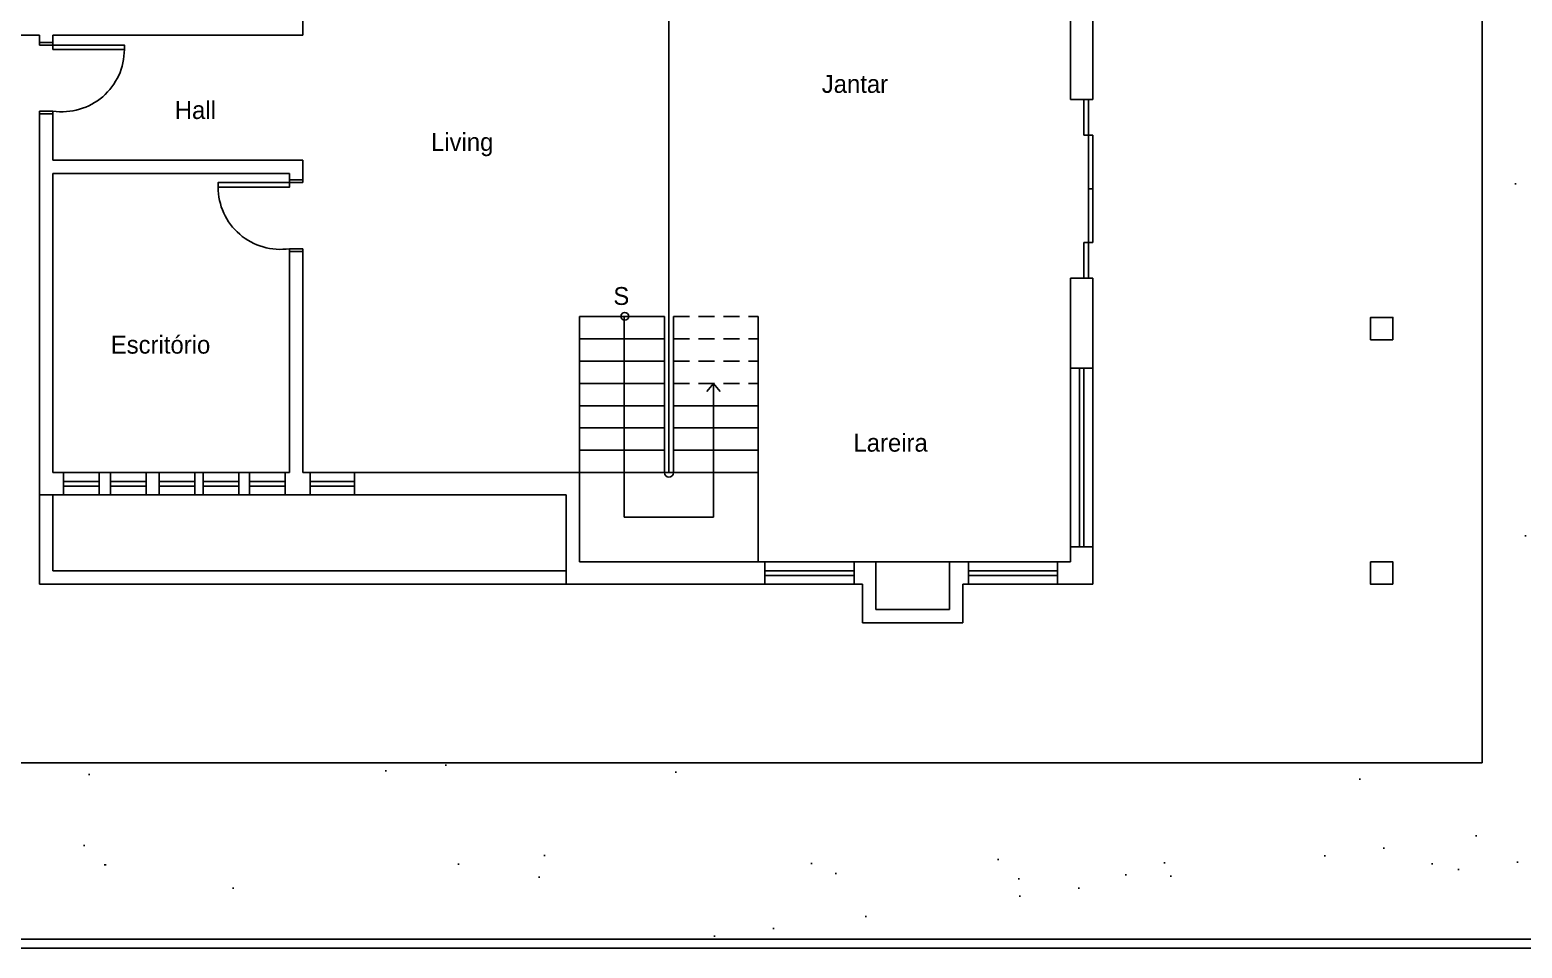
# Model space of a CAD drawing. Extents: x 0 to 44.9, y 0 to 40.9.
# Drawn here: x 10.86 to 27.58, y 0 to 10.28 of the extents above; entities that cross this region are included whole.
import ezdxf

# ---------------------------------------------------------------- set-up
doc = ezdxf.new("R2010")
doc.units = 0
doc.linetypes.add('ACAD_ISO02W100', pattern=[15, 12, -3])
for name, color, linetype in [('BLOCO', 5, 'CONTINUOUS'), ('CINZA', 8, 'CONTINUOUS'), ('HACHURA', 1, 'CONTINUOUS'), ('JARDIM', 3, 'CONTINUOUS'), ('PAREDE', 7, 'CONTINUOUS'), ('PONTILHADO', 8, 'ACAD_ISO02W100')]:
    doc.layers.add(name, color=color, linetype=linetype)
doc.styles.add('PADRÃO', font='', dxfattribs={"height": 0.2})
doc.styles.get('PADRÃO').set_extended_font_data('AvantGarde Bk BT')

# ---------------------------------------------------------------- blocks, each defined once
blk = doc.blocks.new('BOLA')
at = {"layer": 'PAREDE', "ltscale": 0.015}
blk.add_circle((0, 0), 0.04372254359887506, dxfattribs=at)
blk = doc.blocks.new('SETA')
at = {"layer": 'PAREDE', "ltscale": 0.015}
for q in [(-0.07329951123824685, -0.09103539160554419), (0.07329951123824685, -0.09103539160554419)]:
    blk.add_line((0, 0), q, dxfattribs=at)
blk = doc.blocks.new('J2')
at = {"layer": 'BLOCO'}
for p, q in [((0, 0.25), (0, 0)), ((2, 0.25), (0, 0.25)), ((2, 0), (2, 0.25)), ((2, 0.1500000000000057), (0, 0.1500000000000057)), ((0, 0.09999999999999432), (2, 0.09999999999999432)), ((0, 0), (2, 0))]:
    blk.add_line(p, q, dxfattribs=at)
blk = doc.blocks.new('J1')
at = {"layer": 'BLOCO'}
for p, q in [((0, 0.25), (0, 0)), ((1, 0.25), (0, 0.25)), ((1, 0), (1, 0.25)), ((1, 0.1500000000000057), (0, 0.1500000000000057)), ((0, 0.09999999999999432), (1, 0.09999999999999432)), ((0, 0), (1, 0))]:
    blk.add_line(p, q, dxfattribs=at)
blk = doc.blocks.new('J40')
at = {"layer": 'BLOCO'}
for p, q in [((0, 0.25), (0, 0)), ((0.4000000000000057, 0.25), (0, 0.25)), ((0.4000000000000057, 0), (0.4000000000000057, 0.25)), ((0.4000000000000057, 0.1500000000000057), (0, 0.1500000000000057)), ((0, 0.09999999999999432), (0.4000000000000057, 0.09999999999999432)), ((0, 0), (0.4000000000000057, 0))]:
    blk.add_line(p, q, dxfattribs=at)
blk = doc.blocks.new('J50')
at = {"layer": 'BLOCO'}
for p, q in [((0, 0.25), (0, 0)), ((0.5, 0.25), (0, 0.25)), ((0.5, 0), (0.5, 0.25)), ((0.5, 0.1500000000000057), (0, 0.1500000000000057)), ((0, 0.09999999999999432), (0.5, 0.09999999999999432)), ((0, 0), (0.5, 0))]:
    blk.add_line(p, q, dxfattribs=at)
blk = doc.blocks.new('P80D15')
at = {"layer": 'BLOCO', "ltscale": 0.015}
for p, q in [((0, 0.1500000000000057), (0, 0)), ((0, 0.1500000000000341), (0.03000000000000114, 0.1500000000000341)), ((0, 2.842170943040401e-14), (0.03000000000000114, 0)), ((0.03000000000000114, 0.1500000000000057), (0.03000000000000114, 0)), ((0.7700000000000102, 0.1500000000000057), (0.7700000000000102, 0)), ((0.7700000000000102, 0.1500000000000057), (0.8000000000000114, 0.1500000000000057)), ((0.7699999999999818, 0), (0.8000000000000114, 0)), ((0.8000000000000114, 0.1500000000000057), (0.8000000000000114, 0))]:
    blk.add_line(p, q, dxfattribs=at)
at = {"layer": 'BLOCO'}
blk.add_lwpolyline([(0.7700000000000102, 0.1500000000000057), (0.7199999999999989, 0.1500000000000057), (0.7199999999999989, 0.950000000000017), (0.7700000000000102, 0.950000000000017)], close=True, dxfattribs=at)
at = {"layer": 'BLOCO', "ltscale": 0.015}
blk.add_arc((0.7199999999999989, 0.2524375000000134), 0.6975625000000036, 89.99999999999959, 188.444460412286, dxfattribs=at)
blk = doc.blocks.new('P80E15')
at = {"layer": 'BLOCO', "ltscale": 0.015}
for p, q in [((0.03000000000000114, 0.1500000000000057), (0, 0.1500000000000057)), ((0, 0.1500000000000057), (0, 0)), ((0.03000000000000114, 2.842170943040401e-14), (0, 0)), ((0.03000000000000114, 0.1500000000000057), (0.03000000000000114, 0)), ((0.8000000000000114, 0.1500000000000341), (0.7700000000000102, 0.1500000000000341)), ((0.7700000000000102, 0.1500000000000057), (0.7700000000000102, 0)), ((0.8000000000000114, 2.842170943040401e-14), (0.7700000000000102, 5.684341886080801e-14)), ((0.8000000000000114, 0.1500000000000057), (0.8000000000000114, 0))]:
    blk.add_line(p, q, dxfattribs=at)
at = {"layer": 'BLOCO'}
blk.add_lwpolyline([(0.03000000000000114, 0.1500000000000057), (0.0800000000000125, 0.1500000000000057), (0.0800000000000125, 0.950000000000017), (0.03000000000000114, 0.950000000000017)], close=True, dxfattribs=at)
at = {"layer": 'BLOCO', "ltscale": 0.015}
blk.add_arc((0.0800000000000125, 0.2524375000000134), 0.6975625000000036, 351.555539587714, 90.00000000000041, dxfattribs=at)

msp = doc.modelspace()

# ---------------------------------------------------------------- hatches: boundary and pattern name
at = {"layer": 'JARDIM', "ltscale": 0.015}
h = msp.add_hatch(dxfattribs=at)
h.set_pattern_fill('AR-SAND', color=256, scale=0.05, style=0)
h.set_pattern_definition([(37.50000000000001, (-128.920260809519, -140.9463707314769), (-0.08000156479920228, 2.447066186646712), [0, -1.9304, 0, -2.159, 0, -2.06375]), (7.499999999999999, (-128.920260809519, -140.9463707314769), (2.247616415690013, 3.584125502841772), [0, -1.0414, 0, -1.7399, 0, -0.6667500000000001]), (327.5, (-130.482360809519, -140.9463707314769), (3.95496185120729, 0.007185923392728455), [0, -0.635, 0, -2.286, 0, -2.9845]), (317.5, (-130.482360809519, -140.9463707314769), (3.817782262361486, 1.114646616286081), [0, -0.3175, 0, -1.4986, 0, -1.7145])])
h.paths.add_polyline_path([(35.45000000000002, 20.18000000000001), (20.27341946653908, 20.17999999999998), (20.27341946653911, 18.77344200473607), (27.13341946653915, 18.77344200473607), (27.13341946653915, 2.07344200473608), (6.973419466539099, 2.07344200473608), (6.973419466539099, 8.852942984693755), (-2.842170943040401e-14, 8.852942984693726), (0, 0.1000000000000227), (35.44999999999999, 0.1000000000000227)])
h.paths.add_polyline_path([(30.59620770749856, 18.37447486005283), (31.77624211901917, 18.36062469090351), (31.79727896566413, 18.38296774698065), (31.03448759183712, 19.22618950376241, -0.249411766014569), (30.99236091074306, 19.27275811381534), (30.98919066526403, 19.2762626368789, 0.2050076759115)], flags=0)
h.paths.add_polyline_path([(32.77116195017629, 19.22447973825086), (32.767957534738, 19.2553892087856), (32.76514610299941, 19.25240321102399)], flags=0)
h.paths.add_polyline_path([(32.47764441668932, 17.20771362737213), (32.44904785897407, 17.16515922601013, 0.0002300770649193531), (32.44951443852889, 17.16482284812329, 0.2776216076970744)], flags=0)
h.paths.add_polyline_path([(33.29582892757549, 17.31213676073872, 0.8075926180531926), (33.23236582723581, 17.22625276537931), (33.23464261975266, 17.22382253771934, -0.01524647078999138), (33.23236582723618, 17.22625276537892), (32.85535488463182, 17.62867082238066, -481.901120626811), (32.86144253758877, 17.63707273040313), (33.29582892757546, 17.31213676073872, -0.11247064894102), (33.31517059086013, 17.29748509698672, 5.875425071735025e-05), (33.31525858802465, 17.29760270602654)], flags=16)
h.paths.add_polyline_path([(32.43124307006326, 18.74565922972107), (32.41838306826833, 18.73695193683909), (32.40542300997558, 18.7176661358082, 0.0002300770649193531), (32.4058895895304, 18.71732975792136, 0.1985817664520347)], flags=0)
h.paths.add_polyline_path([(32.81478679917481, 17.67197282845274), (32.81158238373652, 17.70288229898762), (32.80877095199787, 17.69989630122595)], flags=0)
h.paths.add_polyline_path([(32.80249990387784, 17.66817327354514), (32.80709068757506, 17.66188827205494), (32.81488717274257, 17.66873340040144), (32.80744432854448, 17.66882075772767)], flags=0)
h.paths.add_polyline_path([(32.43080080673926, 18.1651054248336, -1.013556998841214), (32.40894017160343, 18.10192742346882), (32.80900460852888, 17.65967932142522), (33.29466304885995, 17.98851055706609, -1.02845612740451), (33.29344616352543, 18.07385616092554, 0.2470778442523867), (32.7545453905997, 18.29406283214425, -1.209450783901326), (32.68276029787083, 18.28286889404285, 0.1126608008175477)], flags=0)
h.paths.add_polyline_path([(31.17189608200883, 17.43776191156903), (31.11470296657836, 17.35265310884515, 0.0002300770649180705), (31.11563612568798, 17.35198035307144, 0.2776216076969302)], flags=0)
h.paths.add_polyline_path([(32.18987681213588, 17.66136584494853, -0.9796842494911089), (32.19572648098722, 17.58601166021091, -0.0001869800496974278), (32.19566236204631, 17.58647469192127, 0.0001869800496974278), (32.19572648098722, 17.58601166021091, 0.9796842494911016), (32.18987681213588, 17.66136584494853, 5.554137920572629e-06), (32.18987704794071, 17.66135196160613, 180045.9430969443)], flags=0)
h.paths.add_polyline_path([(30.60733429937039, 18.19966929525836), (31.82160705638591, 18.35868120391518), (31.0893760340501, 19.361140341637, -0.1098075658983509), (31.58212784437191, 19.58807244491052, -0.01037733938323011), (31.58229690251551, 19.59113791430005), (31.59114805770213, 19.55005392669267, 0.614169452097859), (31.72303398811931, 19.55414258649773), (31.71517023901862, 19.62999552311067, -0.07542781100337963), (31.7256980298296, 19.61046032111338, -0.10450671709116), (32.23936388279935, 19.55283292543524, -0.06621583185584112), (32.3436879559089, 19.68043037617676, 0.02072236716778856), (32.34425198205795, 19.6777186382933), (32.36531532260491, 19.65443433326689, 1.013556998820288), (32.38717595774079, 19.71761233463167, -0.1126608008175269), (32.63913544887234, 19.83537580384086, 1.20945078390055), (32.71092054160121, 19.84656974194232, -0.2470778442524096), (33.24982131452697, 19.62636307072356, 1.028456127404382), (33.25103819986148, 19.54101746686413), (33.28816760086929, 19.56615716546318, 0.03863615137713812), (33.29039893453125, 19.57235608708467, -0.3183349150125962), (33.27154574186164, 18.84999200678476, 0.003026774065949813), (33.2711174503541, 18.85049581752), (33.25220407857702, 18.86464367053674, 0.8075926180534071), (33.18874097823738, 18.7787596751773), (33.19101777075417, 18.77632944751738, -0.01524647079284655), (33.18874097823726, 18.77875967517741), (32.82503171027878, 19.16697964543695, 0.06393890370400354), (32.80349957568114, 19.17004697867588, 0.004521496275519368), (32.78880699085377, 19.18722851726412), (31.85027375220471, 18.36321867975963), (32.80826510378122, 17.64660817830222, -0.109406630314682), (32.84609184733532, 17.6183124722688), (32.80826510378131, 17.64660817830219, 0.8075926180603374), (32.68133890310324, 17.47484018758198), (32.68589248813512, 17.46997973226397, -0.0152464707870469), (32.68133890310304, 17.47484018758217), (31.84983682221093, 18.36237795896372), (31.84922491846882, 18.36229782871177), (31.83078862378034, 18.34611120093467), (31.82160705638586, 18.35868120391518), (30.63759909816525, 18.20363254271959, -0.1034839593330987), (30.60806021060463, 18.19435797724665, -0.00107214014395677)], flags=0)
h.paths.add_polyline_path([(32.15173867637159, 19.14117422901481), (32.13905041266213, 19.13951267067191, 0.08722999500875177), (32.15210163198873, 19.13851857000896, -0.00107214014395759)], flags=0)
h.paths.add_polyline_path([(32.77126232374414, 19.22124031019951), (32.76346583857659, 19.21439518185301), (32.75835526421955, 19.22139180150847)], flags=0)
h.paths.add_polyline_path([(31.87067999949235, 2.085508931012527), (31.81348688406189, 2.000400128288646, 0.0002300770649180705), (31.81442004317151, 1.99972737251494, 0.2776216076969302)], flags=16)
h.paths.add_polyline_path([(31.29499162498209, 3.022221879496328), (32.47502603650264, 3.008371710346978), (32.4960628831476, 3.030714766424126), (31.73327150932062, 3.873936523205913, -0.2494117660144832), (31.69114482822658, 3.920505133258843), (31.68797458274756, 3.924009656322397, 0.2050076759115)], flags=16)
h.paths.add_polyline_path([(31.75391942229166, 4.32867837608444), (31.7412311585822, 4.327016817741537, 0.08722999500875177), (31.75428237790879, 4.326022717078587, -0.00107214014395759)], flags=0)
h.paths.add_polyline_path([(32.37334269609633, 4.411983885320439), (32.3701382806581, 4.44289335585529), (32.36732684891945, 4.439907358093649)], flags=16)
h.paths.add_polyline_path([(31.9949402896315, 4.909413899273773), (32.35302111071596, 4.419184203741395), (32.35869156103442, 4.427622373858156), (32.37334269609642, 4.41198388532041), (32.37538914870882, 4.410453068335102), (32.84465576803333, 4.822457987087319, 0.2422856757352114), (32.31310128752128, 5.034073889011921, -1.209450783901326), (32.2413161947924, 5.022879950910522, 0.1098075658983641)], flags=16)
h.paths.add_polyline_path([(32.3592190217544, 4.408911406188253), (32.38080506507546, 4.408658048872326), (32.89034834678938, 4.753661312532813, 0.03863615137716913), (32.89257968045129, 4.759860234154331, -0.2413836050406409), (32.95890964771124, 4.193497397920254, -0.1345129834737957), (33.50228349316464, 3.817793998119384, 1.028456127410612), (33.50471726383367, 3.64710279040051), (33.57897606584933, 3.697382187598635, 0.03863615137706845), (33.58343873317321, 3.709780030841614, -0.3183349150126115), (33.54573234783402, 2.265051870241734, 0.003026774066175865), (33.54487576481884, 2.266059491712269), (33.50704902126472, 2.294355197745745, 0.807592618059945), (33.38012282058676, 2.122587207025475), (33.38467640561865, 2.117726751707465, -0.0152464707870469), (33.38012282058656, 2.122587207025674), (32.55457050337682, 3.003774254674482), (32.49467996560236, 2.963223369722982), (32.52957254126389, 2.993858220378172), (32.52039097386947, 3.006428223358682), (31.33638301564878, 2.851379562163089, -0.1034839593330987), (31.30684412808816, 2.842104996690153, -0.00107214014395677), (31.30611821685392, 2.84741631470186), (32.52039097386944, 3.006428223358682), (31.78815995153363, 4.008887361080497, -0.1098075658983509), (32.28091176185544, 4.235819464354023, -0.01037733938323011), (32.28108081999903, 4.238884933743549), (32.28993197518565, 4.197800946136169, 0.614169452097859), (32.42181790560284, 4.201889605941233), (32.41395415650214, 4.277742542554165, -0.07542781100337963), (32.42448194731313, 4.258207340556879, -0.1089440847325765), (32.95890964771124, 4.193497397920254, 0.2397408929877123), (32.89473044672863, 4.756628359366687), (32.89034834678935, 4.753661312532813, -0.2836968950461969), (32.85321894578152, 4.728521613933765), (32.36756050545048, 4.399690378292917), (32.35921902175443, 4.408911406188224), (31.74835612635854, 4.416081158481632, -0.2055917600547325), (31.94586870182897, 4.86793452324639, 0.02072236716778856), (31.94643272797802, 4.865222785362931)], flags=16)
h.paths.add_polyline_path([(5.114665811007228, 7.126386877159121), (5.086069253291981, 7.083832475797124, 0.0002300770649193531), (5.086535832846806, 7.083496097910285, 0.2776216076970744)], flags=0)
h.paths.add_polyline_path([(4.832384919687996, 7.507340569003759), (4.819696655978532, 7.505679010660856, 0.08722999500875177), (4.832747875305131, 7.504684909997906, -0.00107214014395759)], flags=0)
h.paths.add_polyline_path([(5.451808193492695, 7.590646078239871), (5.448603778054405, 7.621555548774609), (5.445792346315756, 7.618569551012996)], flags=0)
h.paths.add_polyline_path([(5.073405787027838, 8.088076092193091), (5.439001507535949, 7.587558141497425), (5.45190856706057, 7.587406650188456), (5.453518695143259, 7.588820304308683), (5.451808193492724, 7.590646078239757), (5.453854646105157, 7.589115261254392), (5.923121265429671, 8.001120180006637, 0.2422856757352114), (5.391566784917615, 8.21273608193124, -1.209450783901326), (5.319781692188741, 8.20154214382984, 0.1098075658983641)], flags=0)
h.paths.add_polyline_path([(5.973195944124967, 7.935290552286006), (5.968813844185689, 7.932323505452132, -0.2836968950461969), (5.931684443177858, 7.907183806853084), (5.446026002846821, 7.578352571212235), (5.045961565921345, 8.020600673255814, -0.249411766014208), (5.024898225374358, 8.04388497828225), (5.02331310263483, 8.045637239814056, -6919.394315428216), (5.023050150556088, 8.045389457099958, -0.001260742498511465), (5.025348848808193, 8.047545878339605, 0.0005557587679408105), (5.024334199225308, 8.046596716165709, 0.02072236716778856), (5.024898225374358, 8.04388497828225), (5.446026002846793, 7.578352571212235), (5.968813844185718, 7.932323505452132, 0.03863615137716913), (5.971045177847628, 7.93852242707365, -0.001552849401819531)], flags=16)
h.paths.add_polyline_path([(1.874852435916694, 1.987823163039934), (1.846255878201447, 1.945268761677937, 0.0002300770649193531), (1.846722457756272, 1.944932383791098, 0.2776216076970744)], flags=0)
h.paths.add_polyline_path([(1.592571544597462, 2.368776854884572), (1.579883280887998, 2.36711529654167, 0.08722999500875177), (1.592934500214596, 2.366121195878719, -0.00107214014395759)], flags=0)
h.paths.add_polyline_path([(2.211994818402161, 2.452082364120713), (2.208790402963899, 2.482991834655394), (2.20597897122525, 2.480005836893753)], flags=0)
h.paths.add_polyline_path([(1.833592411937303, 2.949512378073905), (2.199188132445386, 2.448994427378267), (2.212095191969979, 2.448842936069241), (2.213705320052753, 2.450256590189525), (2.211994818402076, 2.452082364120599), (2.214041271014622, 2.450551547135206), (2.683307890339137, 2.862556465887451, 0.2422856757352114), (2.15175340982708, 3.074172367812054, -1.209450783901326), (2.079968317098206, 3.062978429710654, 0.1098075658983641)], flags=0)
h.paths.add_polyline_path([(2.729000469095183, 2.793759791332945, -0.2836968950463719), (2.691871068087323, 2.768620092733897), (2.206212627756287, 2.439788857093021), (1.806148190830811, 2.882036959136627, -0.249411766014208), (1.785084850283823, 2.905321264163064), (1.783499727544296, 2.907073525694869, -6919.394315428216), (1.783236775465554, 2.906825742980772, -0.001260742498511465), (1.785535473717658, 2.908982164220419, 0.0005557587679408105), (1.784520824134773, 2.908033002046523, 0.02072236716778856), (1.785084850283823, 2.905321264163064), (2.206212627756287, 2.439788857093049), (2.729000469095183, 2.793759791332945, 0.03863615137716913), (2.731231802757094, 2.799958712954464, -0.001552849401819531), (2.733382569034433, 2.796726838166819)], flags=16)
h.paths.add_polyline_path([(1.731594145866239, 3.379552310694379), (1.711576555465626, 3.349764229741083, 0.0002300770649252694), (1.711903161153998, 3.349528765220271, 0.2776216076962975)], flags=16)
h.paths.add_polyline_path([(1.533997521942837, 3.646219894985705), (1.525115737346255, 3.645056804145668, 0.08722999500845381), (1.534251590874845, 3.644360933681611, -0.001072140143957066)], flags=16)
h.paths.add_polyline_path([(1.967593813606129, 3.704533751451095), (1.965350722799343, 3.726170380825266), (1.963382720582274, 3.7240801823921)], flags=0)
h.paths.add_polyline_path([(2.317862467785886, 3.442392339424657, 0.003026774066540821), (2.317562663730541, 3.44274500693939), (2.30432330348674, 3.452648504051012, 0.8075926180528039), (2.259899133248666, 3.392529707299673), (2.261492888010679, 3.390828547937474, -0.01524647078580906), (2.259899133249576, 3.392529707298706), (1.970955822225847, 3.700945173976123), (1.949994134004839, 3.686752364243119), (1.962173635126021, 3.697445676239397), (1.957707241566681, 3.702383016058349), (1.530103214789648, 3.707401842663728, -0.2055917600547386), (1.668362017618961, 4.023699197999065, 0.02072236716798879), (1.66875683592329, 4.021800981480624), (1.683501174306144, 4.005501967962147, 1.013556998790083), (1.69880361890128, 4.049726568917492, -0.1126608008175273), (1.875175262693375, 4.132160997363968, -0.02251225857486002), (1.875359981042209, 4.134483816130057, 0.02251225857486002), (1.875175262693375, 4.132160997363968, -7.88102983729318e-05), (1.875310073006375, 4.132190110249553, 7.88102983729318e-05), (1.875175262693375, 4.132160997363968, 1.209450783905477), (1.925424827603564, 4.139996754034939, -0.2470778442524086), (2.302655368651614, 3.985852084181829, 1.028456127409701), (2.303507188385765, 3.926110161480239), (2.329497769091233, 3.943707950499572, 0.03863615137691965), (2.331059702654613, 3.948047195634587, -0.3183349150125896)], flags=16)
h.paths.add_polyline_path([(16.72341946653916, 20.18000000000001), (3.188588363919365, 20.17999999999998), (3.192110820829441, 20.14602273326616, -0.07542781100351201), (3.202638611640452, 20.12648753126885, -0.2470778442524006), (4.280440157491967, 19.68607418883136, 1.028456127410883), (4.28287392816091, 19.51538298111248), (4.357132730176659, 19.56566237831063, 0.0386361513769615), (4.361595397500508, 19.57806022155359, -0.1710117037751497), (4.568371724410042, 18.77344200473601), (16.72341946653916, 18.77344200473601)])

# ---------------------------------------------------------------- linework, layer by layer
at = {"layer": 'BLOCO', "ltscale": 0.015}
for p, q in [((22.67341946653909, 9.501279075910674), (22.67341946653909, 9.101279075910668)), ((22.7234194665391, 9.501279075910674), (22.7234194665391, 7.501279075910674)), ((22.77341946653911, 9.101279075910668), (22.67341946653909, 9.101279075910668)), ((22.77341946653911, 9.101279075910668), (22.77341946653911, 7.901279075910679)), ((22.77341946653911, 8.501279075910674), (22.7234194665391, 8.501279075910674)), ((22.77341946653911, 7.901279075910679), (22.67341946653909, 7.901279075910679)), ((22.67341946653909, 7.901279075910679), (22.67341946653909, 7.501279075910674))]:
    msp.add_line(p, q, dxfattribs=at)
at = {"layer": 'CINZA', "ltscale": 0.015}
for p, q in [((27.13341946653915, 18.77344200473607), (27.13341946653915, 2.073442004736052)), ((16.87341946653913, 4.223442004736057), (11.1234194665391, 4.223442004736057)), ((27.13341946653915, 2.073442004736052), (6.973419466539099, 2.07344200473608))]:
    msp.add_line(p, q, dxfattribs=at)
at = {"layer": 'PAREDE', "ltscale": 0.015}
for p, q in [((22.77341946653911, 9.501279075910674), (22.77341946653911, 12.20192453777608)), ((13.92341946653917, 12.02344200473604), (13.92341946653917, 10.22344200473603)), ((18.02341946653911, 5.323442004736052), (18.02341946653911, 12.02344200473604)), ((22.52341946653914, 9.501279075910674), (22.52341946653914, 12.02344200473604)), ((10.9734194665391, 10.22344200473606), (8.02341946653911, 10.22344200473606)), ((10.9734194665391, 10.22344200473606), (10.97341946653913, 10.14125231182331)), ((11.1234194665391, 10.22344200473606), (11.1234194665391, 10.14125231182331)), ((13.92341946653917, 10.22344200473603), (11.1234194665391, 10.22344200473609)), ((11.1234194665391, 10.14125231182331), (10.9734194665391, 10.14125231182331)), ((22.77341946653917, 9.501279075910674), (22.52341946653911, 9.501279075910674)), ((11.1234194665391, 9.341252311823297), (10.9734194665391, 9.341252311823297)), ((10.97341946653913, 9.341252311823297), (10.9734194665391, 5.07344200473608)), ((11.1234194665391, 9.341252311823297), (11.1234194665391, 8.823442004736052)), ((11.1234194665391, 8.823442004736052), (13.92341946653917, 8.823442004736052)), ((13.92341946653917, 8.823442004736052), (13.92341946653917, 8.600883792062263)), ((11.1234194665391, 8.673442004736046), (13.77341946653914, 8.673442004736046)), ((11.1234194665391, 8.673442004736046), (11.1234194665391, 5.323442004736052)), ((11.1234194665391, 8.673442004736046), (11.1234194665391, 7.823442004736052)), ((13.77341946653917, 8.673442004736046), (13.77341946653917, 8.600883792062291)), ((13.77341946653917, 8.673442004736046), (13.77341946653917, 8.600883792062263)), ((13.77341946653917, 8.600883792062263), (13.92341946653917, 8.600883792062263)), ((13.77341946653917, 7.800883792062251), (13.92341946653917, 7.800883792062251)), ((13.77341946653917, 7.800883792062251), (13.77341946653914, 5.323442004736052)), ((13.92341946653917, 7.800883792062251), (13.92341946653914, 5.323442004736052)), ((22.52341946653911, 6.493512622354245), (22.52341946653911, 7.501279075910674)), ((22.77341946653917, 7.501279075910674), (22.52341946653911, 7.501279075910674)), ((22.77341946653917, 6.493512622354245), (22.77341946653911, 7.501279075910674)), ((17.02341946653914, 7.073442004736052), (17.02341946653914, 4.323442004736052)), ((17.02341946653911, 7.073442004736052), (17.9734194665391, 7.073442004736052)), ((17.52341946653914, 7.073442004736052), (17.52341946653914, 4.823442004736052)), ((17.9734194665391, 5.323442004736052), (17.9734194665391, 7.073442004736052)), ((18.07341946653912, 5.323442004736052), (18.07341946653912, 7.073442004736052)), ((19.02341946653911, 5.323442004736052), (19.02341946653911, 7.073442004736052)), ((17.02341946653911, 6.823442004736052), (17.9734194665391, 6.823442004736052)), ((17.02341946653911, 6.573442004736052), (17.9734194665391, 6.573442004736052)), ((22.52341946653914, 6.493512622354245), (22.77341946653917, 6.493512622354245)), ((17.02341946653911, 6.323442004736052), (17.9734194665391, 6.323442004736052)), ((18.52341946653911, 4.823442004736052), (18.52341946653911, 6.323442004736023)), ((17.02341946653911, 6.073442004736052), (17.9734194665391, 6.073442004736052)), ((18.07341946653915, 6.073442004736052), (19.02341946653911, 6.073442004736052)), ((17.02341946653911, 5.823442004736052), (17.9734194665391, 5.823442004736052)), ((18.07341946653915, 5.823442004736052), (19.02341946653911, 5.823442004736052)), ((17.02341946653911, 5.573442004736052), (17.9734194665391, 5.573442004736052)), ((18.07341946653915, 5.573442004736052), (19.02341946653911, 5.573442004736052)), ((11.1234194665391, 5.323442004736052), (11.24228993401607, 5.323442004736052)), ((11.2422899340161, 5.323442004736052), (11.2422899340161, 5.07344200473608)), ((11.64228993401611, 5.323442004736052), (11.64228993401611, 5.07344200473608)), ((11.64228993401611, 5.323442004736052), (11.7682372018119, 5.32344200473608)), ((11.7682372018119, 5.323442004736052), (11.7682372018119, 5.07344200473608)), ((12.16823720181191, 5.323442004736052), (12.16823720181191, 5.07344200473608)), ((12.16823720181193, 5.32344200473608), (12.31281304535858, 5.32344200473608)), ((12.31281304535858, 5.323442004736052), (12.31281304535858, 5.07344200473608)), ((12.71281304535859, 5.323442004736052), (12.71281304535859, 5.07344200473608)), ((12.71281304535859, 5.32344200473608), (12.80581633613224, 5.32344200473608)), ((12.80581633613227, 5.323442004736052), (12.80581633613227, 5.07344200473608)), ((13.20581633613227, 5.323442004736052), (13.20581633613227, 5.07344200473608)), ((13.20581633613227, 5.32344200473608), (13.3253180148013, 5.32344200473608)), ((13.3253180148013, 5.323442004736052), (13.3253180148013, 5.07344200473608)), ((13.7253180148013, 5.323442004736052), (13.7253180148013, 5.07344200473608)), ((13.7253180148013, 5.323442004736052), (13.77341946653914, 5.323442004736052)), ((13.92341946653914, 5.323442004736052), (14.00311097560143, 5.323442004736052)), ((14.00311097560143, 5.323442004736052), (14.00311097560143, 5.07344200473608)), ((14.50311097560143, 5.323442004736052), (14.50311097560143, 5.07344200473608)), ((14.50311097560143, 5.323442004736052), (17.02341946653911, 5.323442004736052)), ((17.02341946653911, 5.323442004736052), (19.02341946653911, 5.323442004736052)), ((19.02341946653911, 5.323442004736052), (19.02341946653911, 4.323442004736052)), ((10.9734194665391, 5.07344200473608), (11.2422899340161, 5.07344200473608)), ((10.9734194665391, 5.07344200473608), (10.9734194665391, 4.073442004736052)), ((11.1234194665391, 5.07344200473608), (11.1234194665391, 4.223442004736057)), ((11.64228993401611, 5.07344200473608), (11.7682372018119, 5.07344200473608)), ((12.16823720181191, 5.073442004736052), (12.31281304535855, 5.073442004736052)), ((12.71281304535859, 5.073442004736052), (12.80581633613227, 5.073442004736052)), ((13.20581633613227, 5.073442004736052), (13.3253180148013, 5.073442004736052)), ((13.72531801480127, 5.073442004736052), (14.0031109756014, 5.073442004736052)), ((14.5031109756014, 5.073442004736052), (16.87341946653913, 5.07344200473608)), ((16.87341946653913, 5.07344200473608), (16.87341946653913, 4.073442004736052)), ((17.52341946653914, 4.823442004736052), (18.52341946653911, 4.823442004736052)), ((22.52341946653914, 4.323442004736052), (22.52341946653911, 4.493512622354245)), ((22.52341946653914, 4.493512622354245), (22.77341946653917, 4.493512622354245)), ((22.77341946653917, 4.073442004736108), (22.77341946653917, 4.493512622354245)), ((17.02341946653914, 4.323442004736052), (19.09879333264644, 4.323442004736052)), ((19.09879333264644, 4.07344200473608), (19.09879333264644, 4.323442004736052)), ((20.09879333264644, 4.07344200473608), (20.09879333264644, 4.323442004736052)), ((20.09879333264644, 4.323442004736052), (21.37831790532255, 4.323442004736052)), ((20.3417297643945, 4.323442004736052), (20.3417297643945, 3.79098681923108)), ((21.16737422641572, 3.790986819231051), (21.16737422641572, 4.323442004736052)), ((21.37831790532255, 4.323442004736052), (21.37831790532255, 4.07344200473608)), ((22.37831790532255, 4.323442004736052), (22.37831790532255, 4.07344200473608)), ((22.37831790532258, 4.323442004736052), (22.52341946653914, 4.323442004736052)), ((16.87341946653913, 4.073442004736052), (10.9734194665391, 4.073442004736023)), ((16.87341946653913, 4.073442004736052), (19.09879333264644, 4.07344200473608)), ((20.09879333264641, 4.07344200473608), (20.19172976439449, 4.07344200473608)), ((20.19172976439449, 4.07344200473608), (20.19172976439449, 3.640986819231074)), ((21.31737422641572, 3.640986819231074), (21.31737422641572, 4.073442004736108)), ((21.31737422641575, 4.07344200473608), (21.37831790532255, 4.073442004736052)), ((22.37831790532255, 4.07344200473608), (22.77341946653917, 4.073442004736108)), ((20.3417297643945, 3.79098681923108), (21.16737422641572, 3.790986819231051)), ((20.19172976439449, 3.640986819231074), (21.31737422641572, 3.640986819231074))]:
    msp.add_line(p, q, dxfattribs=at)
at = {"layer": 'PAREDE'}
for p, q in [((0, 0.09999999999999432), (35.44999999999999, 0.09999999999999432)), ((0, 0), (35.55000000000001, 0))]:
    msp.add_line(p, q, dxfattribs=at)
for points in [[(26.13341946653878, 6.811669397504801), (25.88341946653878, 6.811669397504801), (25.88341946653878, 7.061669397504801), (26.13341946653878, 7.061669397504801)], [(26.13341946653861, 4.073442004736336), (25.88341946653861, 4.073442004736336), (25.88341946653861, 4.323442004736336), (26.13341946653861, 4.323442004736336)]]:
    msp.add_lwpolyline(points, close=True, dxfattribs=at)
at = {"layer": 'PAREDE', "ltscale": 0.015}
msp.add_arc((18.02341946653911, 5.323442004736052), 0.05000000000001137, 180, 0, dxfattribs=at)
at = {"layer": 'PONTILHADO', "ltscale": 0.015}
for p, q in [((18.07341946653915, 7.073442004736052), (19.02341946653911, 7.073442004736052)), ((18.07341946653915, 6.823442004736052), (19.02341946653911, 6.823442004736052)), ((18.07341946653915, 6.573442004736052), (19.02341946653911, 6.573442004736052)), ((18.07341946653915, 6.323442004736052), (19.02341946653911, 6.323442004736052))]:
    msp.add_line(p, q, dxfattribs=at)

# ---------------------------------------------------------------- block references
at = {"layer": 'BLOCO', "ltscale": 0.015}
for name, p, rotation in [('P80E15', (10.9734194665391, 10.14125231182331), 270), ('P80D15', (13.92341946653917, 7.800883792062251), 90)]:
    msp.add_blockref(name, p, dxfattribs=dict(at, rotation=rotation))
for name, p in [('J40', (11.2422899340161, 5.07344200473608)), ('J40', (11.7682372018119, 5.07344200473608)), ('J40', (12.31281304535858, 5.07344200473608)), ('J40', (12.80581633613227, 5.073442004736052)), ('J40', (13.3253180148013, 5.07344200473608)), ('J50', (14.00311097560143, 5.07344200473608))]:
    msp.add_blockref(name, p, dxfattribs=at)
at = {"layer": 'PAREDE', "ltscale": 0.015}
for name, p in [('BOLA', (17.52926112190562, 7.073442004736052)), ('SETA', (18.52341946653911, 6.323442004736023)), ('J1', (19.09879333264644, 4.07344200473608)), ('J1', (21.37831790532255, 4.07344200473608))]:
    msp.add_blockref(name, p, dxfattribs=at)
at = {"layer": 'PAREDE', "ltscale": 0.015, "rotation": 90}
msp.add_blockref('J2', (22.77341946653917, 4.493512622354245), dxfattribs=at)

# ---------------------------------------------------------------- texts
at = {"layer": 'HACHURA', "ltscale": 0.015, "style": 'PADRÃO'}
for s, p in [('Jantar', (19.73609599501219, 9.575526276021805)), ('Hall', (12.48859352482577, 9.283123227379491)), ('Living', (15.35853356887355, 8.92569569984991)), ('S', (17.40122477920909, 7.201375250705922)), ('Escritório', (11.7711640454454, 6.656140642199915)), ('Lareira', (20.09103458376467, 5.558390547855282))]:
    msp.add_text(s, height=0.2, dxfattribs=at).set_placement(p)

doc.saveas('drawing.dxf')
